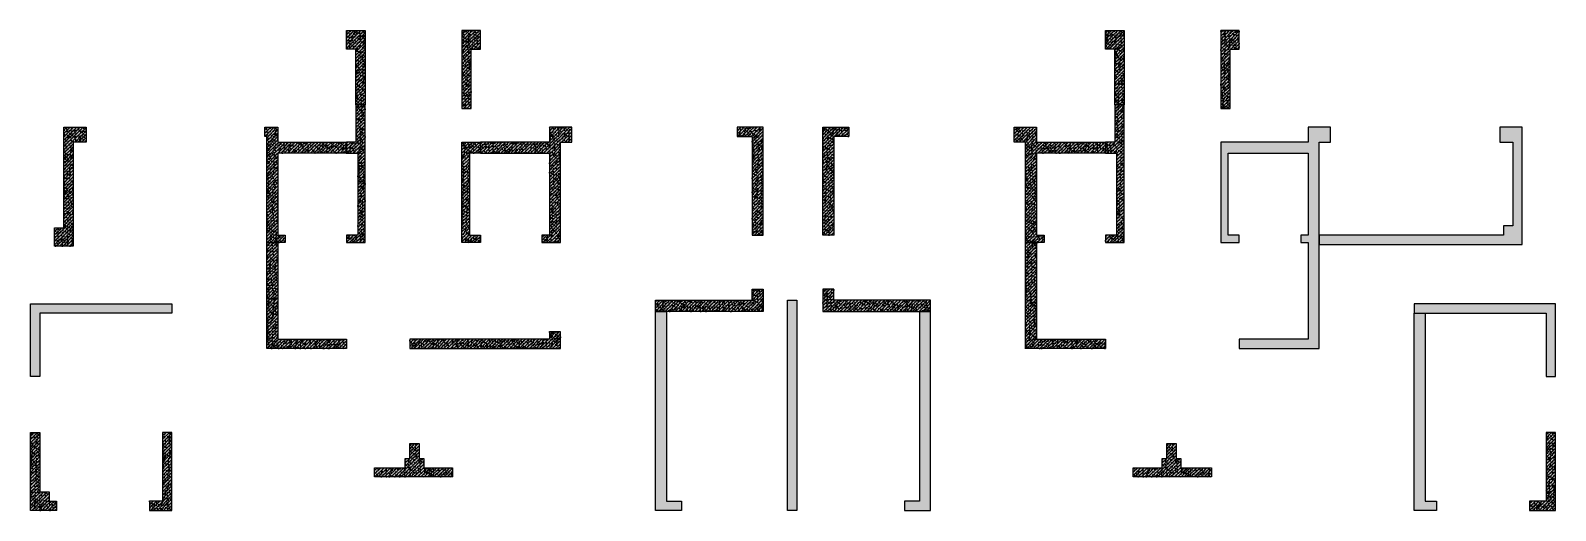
# Model space of a CAD drawing. Extents: x -100030 to 2378000, y -30375 to 1700000.
# Drawn here: x 382145 to 423145, y 635625 to 648525 of the extents above; entities that cross this region are included whole.
import ezdxf

# ---------------------------------------------------------------- set-up
doc = ezdxf.new("R2010")
doc.units = 0
doc.header["$LTSCALE"] = 500
for name, color, linetype in [('S_WALL', 2, 'CONTINUOUS'), ('S_WALL_HACH', 30, 'CONTINUOUS'), ('S_WALL_OTHE_HACH', 33, 'CONTINUOUS')]:
    doc.layers.add(name, color=color, linetype=linetype)
pattern_1 = [(45, (0, -200000), (-44.194174, 44.194174), []), (50, (0, -200000), (179.315046, -15.688034), [18.75, -206.25]), (355, (0, -200000), (-34.687833, 188.048033), [15, -165]), (100.4514, (14.94, -200001.3), (144.627345, 172.359886), [15.935047, -175.285528]), (46.1842, (0, -199950), (266.81026, -41.379754), [28.125, -309.375]), (96.6356, (22.23, -199953.45), (233.665676, 243.52947), [23.90257, -262.92825]), (351.1842, (0, -199950), (233.66549, 243.52965), [22.5, -247.5]), (21, (25, -199962.5), (149.226763, -100.654723), [18.75, -206.25]), (326, (25, -199962.5), (60.828833, 181.28751), [15, -165]), (71.4514, (37.44, -199970.89), (210.055657, 80.632624), [15.935047, -175.285528]), (37.5, (0, -200000), (3.039964, 83.2234635), [0, -163, 0, -167.5, 0, -165.625]), (7.5, (0, -200000), (65.767384, 98.602928), [0, -95.5, 0, -159.25, 0, -63.125]), (327.5, (-55.75, -200000), (133.455609, -5.638718), [0, -62.5, 0, -195, 0, -258.75]), (317.5, (-80.75, -200000), (145.796542, 25.026246), [0, -81.25, 0, -129.5, 0, -183.75])]
pattern_2 = [(45, (0, -50000), (-44.194174, 44.194174), []), (50, (0, -50000), (179.315046, -15.688034), [18.75, -206.25]), (355, (0, -50000), (-34.687833, 188.048033), [15, -165]), (100.4514, (14.94, -50001.3), (144.627345, 172.359886), [15.935047, -175.28553]), (46.1842, (0, -49950), (266.81026, -41.379754), [28.125, -309.375]), (96.6356, (22.23, -49953.45), (233.66568, 243.52947), [23.90257, -262.92825]), (351.1842, (0, -49950), (233.66549, 243.52965), [22.5, -247.5]), (21, (25, -49962.5), (149.226763, -100.654723), [18.75, -206.25]), (326, (25, -49962.5), (60.828833, 181.28751), [15, -165]), (71.4514, (37.44, -49970.89), (210.055657, 80.632624), [15.935047, -175.28553]), (37.5, (0, -50000), (3.039964, 83.2234635), [0, -163, 0, -167.5, 0, -165.625]), (7.5, (0, -50000), (65.767384, 98.602928), [0, -95.5, 0, -159.25, 0, -63.125]), (327.5, (-55.75, -50000), (133.455609, -5.638718), [0, -62.5, 0, -195, 0, -258.75]), (317.5, (-80.75, -50000), (145.796542, 25.026246), [0, -81.25, 0, -129.5, 0, -183.75])]
pattern_3 = [(45, (200, -200000), (-44.194174, 44.194174), []), (50, (200, -200000), (179.315046, -15.688034), [18.75, -206.25]), (355, (200, -200000), (-34.687833, 188.048033), [15, -165]), (100.4514, (214.94, -200001.3), (144.627345, 172.359886), [15.935047, -175.285528]), (46.1842, (200, -199950), (266.81026, -41.379754), [28.125, -309.375]), (96.6356, (222.23, -199953.45), (233.665676, 243.52947), [23.90257, -262.92825]), (351.1842, (200, -199950), (233.66549, 243.52965), [22.5, -247.5]), (21, (225, -199962.5), (149.226763, -100.654723), [18.75, -206.25]), (326, (225, -199962.5), (60.828833, 181.28751), [15, -165]), (71.4514, (237.44, -199970.89), (210.055657, 80.632624), [15.935047, -175.285528]), (37.5, (200, -200000), (3.039964, 83.2234635), [0, -163, 0, -167.5, 0, -165.625]), (7.5, (200, -200000), (65.767384, 98.602928), [0, -95.5, 0, -159.25, 0, -63.125]), (327.5, (144.25, -200000), (133.455609, -5.638718), [0, -62.5, 0, -195, 0, -258.75]), (317.5, (119.25, -200000), (145.796542, 25.026246), [0, -81.25, 0, -129.5, 0, -183.75])]
pattern_4 = [(45, (200, -50000), (-44.194174, 44.194174), []), (50, (200, -50000), (179.315046, -15.688034), [18.75, -206.25]), (355, (200, -50000), (-34.687833, 188.048033), [15, -165]), (100.4514, (214.94, -50001.3), (144.627345, 172.359886), [15.935047, -175.28553]), (46.1842, (200, -49950), (266.81026, -41.379754), [28.125, -309.375]), (96.6356, (222.23, -49953.45), (233.66568, 243.52947), [23.90257, -262.92825]), (351.1842, (200, -49950), (233.66549, 243.52965), [22.5, -247.5]), (21, (225, -49962.5), (149.226763, -100.654723), [18.75, -206.25]), (326, (225, -49962.5), (60.828833, 181.28751), [15, -165]), (71.4514, (237.44, -49970.89), (210.055657, 80.632624), [15.935047, -175.28553]), (37.5, (200, -50000), (3.039964, 83.2234635), [0, -163, 0, -167.5, 0, -165.625]), (7.5, (200, -50000), (65.767384, 98.602928), [0, -95.5, 0, -159.25, 0, -63.125]), (327.5, (144.25, -50000), (133.455609, -5.638718), [0, -62.5, 0, -195, 0, -258.75]), (317.5, (119.25, -50000), (145.796542, 25.026246), [0, -81.25, 0, -129.5, 0, -183.75])]

msp = doc.modelspace()

# ---------------------------------------------------------------- hatches: boundary and pattern name
at = {"layer": 'S_WALL_HACH'}
h = msp.add_hatch(color=256, dxfattribs=at)
h.dxf.hatch_style = 1
h.paths.add_polyline_path([(391145, 648325), (391145, 648325), (391145, 646525), (390895, 646525), (390895, 648025), (390645, 648025), (390645, 648525), (391145, 648525), (391145, 648325)])
h = msp.add_hatch(color=256, dxfattribs=at)
h.dxf.hatch_style = 1
h.paths.add_polyline_path([(393745, 648325), (393745, 646425), (393995, 646425), (393995, 648025), (394245, 648025), (394245, 648525), (393745, 648525), (393745, 648325)])
h = msp.add_hatch(color=256, dxfattribs=at)
h.dxf.hatch_style = 1
h.paths.add_polyline_path([(411545, 648325), (411545, 646525), (411295, 646525), (411295, 648025), (411045, 648025), (411045, 648525), (411545, 648525), (411545, 648525), (411545, 648325)])
h = msp.add_hatch(color=256, dxfattribs=at)
h.dxf.hatch_style = 1
h.paths.add_polyline_path([(414145, 648325), (414145, 648325), (414145, 646425), (414395, 646425), (414395, 648025), (414645, 648025), (414645, 648525), (414145, 648525), (414145, 648325)])
h = msp.add_hatch(color=256, dxfattribs=at)
h.dxf.hatch_style = 1
h.paths.add_polyline_path([(390945, 643025), (390645, 643025), (390645, 642825), (391145, 642825), (391145, 646525), (390895, 646525), (390895, 645525), (390645, 645525), (390645, 645225), (390945, 645225)])
h = msp.add_hatch(color=256, dxfattribs=at)
h.dxf.hatch_style = 1
h.paths.add_polyline_path([(411345, 643025), (411045, 643025), (411045, 642825), (411545, 642825), (411545, 646525), (411295, 646525), (411295, 645525), (411045, 645525), (411045, 645225), (411345, 645225)])
h = msp.add_hatch(color=256, dxfattribs=at)
h.dxf.hatch_style = 1
h.paths.add_polyline_path([(383645, 645675), (383645, 645525), (383295, 645525), (383295, 642725), (383045, 642725), (382795, 642725), (382795, 643225), (383045, 643225), (383045, 645925), (383645, 645925)])
h = msp.add_hatch(color=256, dxfattribs=at)
h.dxf.hatch_style = 1
h.paths.add_polyline_path([(388795, 645525), (390645, 645525), (390645, 645225), (388795, 645225), (388795, 643025), (388995, 643025), (388995, 642825), (388495, 642825), (388495, 645675), (388445, 645675), (388445, 645925), (388795, 645925)])
h = msp.add_hatch(color=256, dxfattribs=at)
h.dxf.hatch_style = 1
h.paths.add_polyline_path([(396695, 645925), (396095, 645925), (396095, 645525), (394245, 645525), (394245, 645225), (396095, 645225), (396095, 643025), (395895, 643025), (395895, 642825), (396395, 642825), (396395, 645525), (396695, 645525), (396695, 645675)])
h = msp.add_hatch(color=256, dxfattribs=at)
h.dxf.hatch_style = 1
h.paths.add_polyline_path([(401145, 645675), (401545, 645675), (401545, 643025), (401845, 643025), (401845, 645925), (401145, 645925)])
h = msp.add_hatch(color=256, dxfattribs=at)
h.dxf.hatch_style = 1
h.paths.add_polyline_path([(404145, 645675), (403745, 645675), (403745, 643025), (403445, 643025), (403445, 645925), (404145, 645925)])
h = msp.add_hatch(color=256, dxfattribs=at)
h.dxf.hatch_style = 1
h.paths.add_polyline_path([(408595, 645925), (409195, 645925), (409195, 645525), (411045, 645525), (411045, 645225), (409195, 645225), (409195, 643025), (409395, 643025), (409395, 642825), (408895, 642825), (408895, 645525), (408595, 645525)])
h = msp.add_hatch(color=256, dxfattribs=at)
h.dxf.hatch_style = 1
h.paths.add_polyline_path([(414645, 640225), (414645, 639975), (416795, 639975), (416795, 645525), (417095, 645525), (417095, 645925), (416495, 645925), (416495, 645525), (414145, 645525), (414145, 642825), (414645, 642825), (414645, 643025), (414345, 643025), (414345, 645225), (416495, 645225), (416495, 643025), (416295, 643025), (416295, 642825), (416495, 642825), (416495, 640225)])
h = msp.add_hatch(color=256, dxfattribs=at)
h.dxf.hatch_style = 1
h.paths.add_polyline_path([(421645, 645675), (421645, 645525), (421995, 645525), (421995, 643275), (421745, 643275), (421745, 643025), (416795, 643025), (416795, 642775), (421745, 642775), (421995, 642775), (422245, 642775), (422245, 645925), (421645, 645925)])
h = msp.add_hatch(color=256, dxfattribs=at)
h.dxf.hatch_style = 1
h.paths.add_polyline_path([(393945, 643025), (394245, 643025), (394245, 642825), (393745, 642825), (393745, 645525), (393945, 645525), (394245, 645525), (394245, 645225), (393945, 645225)])
h = msp.add_hatch(color=256, dxfattribs=at)
h.dxf.hatch_style = 1
h.paths.add_polyline_path([(388795, 642825), (388795, 640225), (390645, 640225), (390645, 639975), (388495, 639975), (388495, 642825)])
h = msp.add_hatch(color=256, dxfattribs=at)
h.dxf.hatch_style = 1
h.paths.add_polyline_path([(409195, 642825), (409195, 640225), (411045, 640225), (411045, 639975), (408895, 639975), (408895, 642825)])
h = msp.add_hatch(color=256, dxfattribs=at)
h.dxf.hatch_style = 1
h.paths.add_polyline_path([(399145, 641275), (399145, 641275), (401545, 641275), (401545, 641575), (401845, 641575), (401845, 641275), (401845, 640975), (400495, 640975), (400495, 640975), (400245, 640975), (398945, 640975), (398945, 641275)])
h = msp.add_hatch(color=256, dxfattribs=at)
h.dxf.hatch_style = 1
h.paths.add_polyline_path([(402495, 641275), (402745, 641275), (402745, 635625), (402495, 635625)])
h = msp.add_hatch(color=256, dxfattribs=at)
h.dxf.hatch_style = 1
h.paths.add_polyline_path([(406145, 641275), (406145, 641275), (403745, 641275), (403745, 641575), (403445, 641575), (403445, 641275), (403445, 640975), (404795, 640975), (404795, 640975), (405045, 640975), (406345, 640975), (406345, 641275)])
h = msp.add_hatch(color=256, dxfattribs=at)
h.dxf.hatch_style = 1
h.paths.add_polyline_path([(382145, 641175), (382395, 641175), (385945, 641175), (385945, 640925), (382395, 640925), (382395, 639225), (382145, 639225)])
h = msp.add_hatch(color=256, dxfattribs=at)
h.dxf.hatch_style = 1
h.paths.add_polyline_path([(398945, 640975), (399245, 640975), (399245, 635875), (399645, 635875), (399645, 635625), (398945, 635625), (398945, 636525)])
h = msp.add_hatch(color=256, dxfattribs=at)
h.dxf.hatch_style = 1
h.paths.add_polyline_path([(406345, 640975), (406045, 640975), (406045, 635875), (405645, 635875), (405645, 635625), (406345, 635625), (406345, 636525)])
h = msp.add_hatch(color=256, dxfattribs=at)
h.dxf.hatch_style = 1
h.paths.add_polyline_path([(423145, 641175), (422895, 641175), (419345, 641175), (419345, 640925), (422895, 640925), (422895, 639225), (423145, 639225)])
h = msp.add_hatch(color=256, dxfattribs=at)
h.dxf.hatch_style = 1
h.paths.add_polyline_path([(419345, 640925), (419645, 640925), (419645, 635875), (419945, 635875), (419945, 635625), (419345, 635625), (419345, 636525)])
h = msp.add_hatch(color=256, dxfattribs=at)
h.dxf.hatch_style = 1
h.paths.add_polyline_path([(396095, 640425), (396095, 640225), (392345, 640225), (392345, 639975), (396395, 639975), (396395, 640425)])
h = msp.add_hatch(color=256, dxfattribs=at)
h.dxf.hatch_style = 1
h.paths.add_polyline_path([(382145, 637725), (382395, 637725), (382395, 636124), (382645, 636124), (382645, 635875), (382845, 635875), (382845, 635625), (382345, 635625), (382145, 635625)])
h = msp.add_hatch(color=256, dxfattribs=at)
h.dxf.hatch_style = 1
h.paths.add_polyline_path([(385945, 637725), (385695, 637725), (385695, 635875), (385345, 635875), (385345, 635625), (385945, 635625), (385945, 636525)])
h = msp.add_hatch(color=256, dxfattribs=at)
h.dxf.hatch_style = 1
h.paths.add_polyline_path([(423145, 637725), (422895, 637725), (422895, 635875), (422445, 635875), (422445, 635625), (422945, 635625), (423145, 635625)])
h = msp.add_hatch(color=256, dxfattribs=at)
h.dxf.hatch_style = 1
h.paths.add_polyline_path([(391395, 636775), (392220, 636775), (392220, 637025), (392345, 637025), (392345, 637425), (392595, 637425), (392595, 637025), (392720, 637025), (392720, 636775), (393495, 636775), (393495, 636525), (391395, 636525)])
h = msp.add_hatch(color=256, dxfattribs=at)
h.dxf.hatch_style = 1
h.paths.add_polyline_path([(411795, 636775), (412570, 636775), (412570, 637025), (412695, 637025), (412695, 637425), (412945, 637425), (412945, 637025), (413070, 637025), (413070, 636775), (413895, 636775), (413895, 636525), (411795, 636525)])
at = {"layer": 'S_WALL_OTHE_HACH'}
h = msp.add_hatch(dxfattribs=at)
h.set_pattern_fill('钢筋混凝土', color=256, scale=25)
h.set_pattern_definition(pattern_1)
h.paths.add_polyline_path([(391145, 648325), (391145, 648325), (391145, 646525), (390895, 646525), (390895, 648025), (390645, 648025), (390645, 648525), (391145, 648525), (391145, 648325)])
h = msp.add_hatch(dxfattribs=at)
h.set_pattern_fill('钢筋混凝土', color=256, scale=25)
h.set_pattern_definition(pattern_1)
h.paths.add_polyline_path([(393745, 648325), (393745, 646425), (393995, 646425), (393995, 648025), (394245, 648025), (394245, 648525), (393745, 648525), (393745, 648325)])
h = msp.add_hatch(dxfattribs=at)
h.set_pattern_fill('钢筋混凝土', color=256, scale=25)
h.set_pattern_definition(pattern_3)
h.paths.add_polyline_path([(411545, 648325), (411545, 646525), (411295, 646525), (411295, 648025), (411045, 648025), (411045, 648525), (411545, 648525), (411545, 648525), (411545, 648325)])
h = msp.add_hatch(dxfattribs=at)
h.set_pattern_fill('钢筋混凝土', color=256, scale=25)
h.set_pattern_definition(pattern_3)
h.paths.add_polyline_path([(414145, 648325), (414145, 648325), (414145, 646425), (414395, 646425), (414395, 648025), (414645, 648025), (414645, 648525), (414145, 648525), (414145, 648325)])
h = msp.add_hatch(dxfattribs=at)
h.set_pattern_fill('钢筋混凝土', color=256, scale=25)
h.set_pattern_definition(pattern_1)
h.paths.add_polyline_path([(390945, 643025), (390645, 643025), (390645, 642825), (391145, 642825), (391145, 646525), (390895, 646525), (390895, 645525), (390645, 645525), (390645, 645225), (390945, 645225)])
h = msp.add_hatch(dxfattribs=at)
h.set_pattern_fill('钢筋混凝土', color=256, scale=25)
h.set_pattern_definition(pattern_3)
h.paths.add_polyline_path([(411345, 643025), (411045, 643025), (411045, 642825), (411545, 642825), (411545, 646525), (411295, 646525), (411295, 645525), (411045, 645525), (411045, 645225), (411345, 645225)])
h = msp.add_hatch(dxfattribs=at)
h.set_pattern_fill('钢筋混凝土', color=256, scale=25)
h.set_pattern_definition(pattern_1)
h.paths.add_polyline_path([(383645, 645675), (383645, 645525), (383295, 645525), (383295, 642725), (383045, 642725), (382795, 642725), (382795, 643225), (383045, 643225), (383045, 645925), (383645, 645925)])
h = msp.add_hatch(dxfattribs=at)
h.set_pattern_fill('钢筋混凝土', color=256, scale=25)
h.set_pattern_definition(pattern_1)
h.paths.add_polyline_path([(388795, 645525), (390645, 645525), (390645, 645225), (388795, 645225), (388795, 643025), (388995, 643025), (388995, 642825), (388495, 642825), (388495, 645675), (388445, 645675), (388445, 645925), (388795, 645925)])
h = msp.add_hatch(dxfattribs=at)
h.set_pattern_fill('钢筋混凝土', color=256, scale=25)
h.set_pattern_definition(pattern_2)
h.paths.add_polyline_path([(396695, 645925), (396095, 645925), (396095, 645525), (394245, 645525), (394245, 645225), (396095, 645225), (396095, 643025), (395895, 643025), (395895, 642825), (396395, 642825), (396395, 645525), (396695, 645525), (396695, 645675)])
h = msp.add_hatch(dxfattribs=at)
h.set_pattern_fill('钢筋混凝土', color=256, scale=25)
h.set_pattern_definition(pattern_1)
h.paths.add_polyline_path([(401145, 645675), (401545, 645675), (401545, 643025), (401845, 643025), (401845, 645925), (401145, 645925)])
h = msp.add_hatch(dxfattribs=at)
h.set_pattern_fill('钢筋混凝土', color=256, scale=25)
h.set_pattern_definition(pattern_3)
h.paths.add_polyline_path([(404145, 645675), (403745, 645675), (403745, 643025), (403445, 643025), (403445, 645925), (404145, 645925)])
h = msp.add_hatch(dxfattribs=at)
h.set_pattern_fill('钢筋混凝土', color=256, scale=25)
h.set_pattern_definition(pattern_4)
h.paths.add_polyline_path([(408595, 645925), (409195, 645925), (409195, 645525), (411045, 645525), (411045, 645225), (409195, 645225), (409195, 643025), (409395, 643025), (409395, 642825), (408895, 642825), (408895, 645525), (408595, 645525)])
h = msp.add_hatch(dxfattribs=at)
h.set_pattern_fill('钢筋混凝土', color=256, scale=25)
h.set_pattern_definition([(45, (200, 0), (-44.194174, 44.194174), []), (50, (200, 0), (179.315046, -15.688034), [18.75, -206.25]), (355, (200, 0), (-34.687833, 188.048033), [15, -165]), (100.4514, (214.94, -1.3), (144.627345, 172.359886), [15.935047, -175.28553]), (46.1842, (200, 50), (266.81026, -41.379754), [28.125, -309.375]), (96.6356, (222.23, 46.55), (233.66568, 243.52947), [23.90257, -262.92825]), (351.1842, (200, 50), (233.66549, 243.52965), [22.5, -247.5]), (21, (225, 37.5), (149.226763, -100.654723), [18.75, -206.25]), (326, (225, 37.5), (60.828833, 181.28751), [15, -165]), (71.4514, (237.44, 29.11), (210.055657, 80.632624), [15.935047, -175.28553]), (37.5, (200, 0), (3.039964, 83.2234635), [0, -163, 0, -167.5, 0, -165.625]), (7.5, (200, 0), (65.767384, 98.602928), [0, -95.5, 0, -159.25, 0, -63.125]), (327.5, (144.25, 0), (133.455609, -5.638718), [0, -62.5, 0, -195, 0, -258.75]), (317.5, (119.25, 0), (145.796542, 25.026246), [0, -81.25, 0, -129.5, 0, -183.75])])
h.paths.add_polyline_path([(414645, 640225), (414645, 639975), (416795, 639975), (416795, 645525), (417095, 645525), (417095, 645925), (416495, 645925), (416495, 645525), (414145, 645525), (414145, 642825), (414645, 642825), (414645, 643025), (414345, 643025), (414345, 645225), (416495, 645225), (416495, 643025), (416295, 643025), (416295, 642825), (416495, 642825), (416495, 640225)])
h = msp.add_hatch(dxfattribs=at)
h.set_pattern_fill('钢筋混凝土', color=256, scale=25)
h.set_pattern_definition(pattern_3)
h.paths.add_polyline_path([(421645, 645675), (421645, 645525), (421995, 645525), (421995, 643275), (421745, 643275), (421745, 643025), (416795, 643025), (416795, 642775), (421745, 642775), (421995, 642775), (422245, 642775), (422245, 645925), (421645, 645925)])
h = msp.add_hatch(dxfattribs=at)
h.set_pattern_fill('钢筋混凝土', color=256, scale=25)
h.set_pattern_definition(pattern_1)
h.paths.add_polyline_path([(393945, 643025), (394245, 643025), (394245, 642825), (393745, 642825), (393745, 645525), (393945, 645525), (394245, 645525), (394245, 645225), (393945, 645225)])
h = msp.add_hatch(dxfattribs=at)
h.set_pattern_fill('钢筋混凝土', color=256, scale=25)
h.set_pattern_definition(pattern_1)
h.paths.add_polyline_path([(388795, 642825), (388795, 640225), (390645, 640225), (390645, 639975), (388495, 639975), (388495, 642825)])
h = msp.add_hatch(dxfattribs=at)
h.set_pattern_fill('钢筋混凝土', color=256, scale=25)
h.set_pattern_definition(pattern_3)
h.paths.add_polyline_path([(409195, 642825), (409195, 640225), (411045, 640225), (411045, 639975), (408895, 639975), (408895, 642825)])
h = msp.add_hatch(dxfattribs=at)
h.set_pattern_fill('钢筋混凝土', color=256, scale=25)
h.set_pattern_definition(pattern_1)
h.paths.add_polyline_path([(399145, 641275), (399145, 641275), (401545, 641275), (401545, 641575), (401845, 641575), (401845, 641275), (401845, 640975), (400495, 640975), (400495, 640975), (400245, 640975), (398945, 640975), (398945, 641275)])
h = msp.add_hatch(dxfattribs=at)
h.set_pattern_fill('钢筋混凝土', color=256, scale=25)
h.set_pattern_definition([(45, (100, 0), (-44.194174, 44.194174), []), (50, (100, 0), (179.315046, -15.688034), [18.75, -206.25]), (355, (100, 0), (-34.687833, 188.048033), [15, -165]), (100.4514, (114.94, -1.3), (144.627345, 172.359886), [15.935047, -175.28553]), (46.1842, (100, 50), (266.81026, -41.379754), [28.125, -309.375]), (96.6356, (122.23, 46.55), (233.66568, 243.52947), [23.90257, -262.92825]), (351.1842, (100, 50), (233.66549, 243.52965), [22.5, -247.5]), (21, (125, 37.5), (149.226763, -100.654723), [18.75, -206.25]), (326, (125, 37.5), (60.828833, 181.28751), [15, -165]), (71.4514, (137.44, 29.11), (210.055657, 80.632624), [15.935047, -175.28553]), (37.5, (100, 0), (3.039964, 83.2234635), [0, -163, 0, -167.5, 0, -165.625]), (7.5, (100, 0), (65.767384, 98.602928), [0, -95.5, 0, -159.25, 0, -63.125]), (327.5, (44.25, 0), (133.455609, -5.638718), [0, -62.5, 0, -195, 0, -258.75]), (317.5, (19.25, 0), (145.796542, 25.026246), [0, -81.25, 0, -129.5, 0, -183.75])])
h.paths.add_polyline_path([(402495, 641275), (402745, 641275), (402745, 635625), (402495, 635625)])
h = msp.add_hatch(dxfattribs=at)
h.set_pattern_fill('钢筋混凝土', color=256, scale=25)
h.set_pattern_definition(pattern_3)
h.paths.add_polyline_path([(406145, 641275), (406145, 641275), (403745, 641275), (403745, 641575), (403445, 641575), (403445, 641275), (403445, 640975), (404795, 640975), (404795, 640975), (405045, 640975), (406345, 640975), (406345, 641275)])
h = msp.add_hatch(dxfattribs=at)
h.set_pattern_fill('钢筋混凝土', color=256, scale=25)
h.set_pattern_definition(pattern_1)
h.paths.add_polyline_path([(382145, 641175), (382395, 641175), (385945, 641175), (385945, 640925), (382395, 640925), (382395, 639225), (382145, 639225)])
h = msp.add_hatch(dxfattribs=at)
h.set_pattern_fill('钢筋混凝土', color=256, scale=25)
h.set_pattern_definition(pattern_1)
h.paths.add_polyline_path([(398945, 640975), (399245, 640975), (399245, 635875), (399645, 635875), (399645, 635625), (398945, 635625), (398945, 636525)])
h = msp.add_hatch(dxfattribs=at)
h.set_pattern_fill('钢筋混凝土', color=256, scale=25)
h.set_pattern_definition(pattern_3)
h.paths.add_polyline_path([(406345, 640975), (406045, 640975), (406045, 635875), (405645, 635875), (405645, 635625), (406345, 635625), (406345, 636525)])
h = msp.add_hatch(dxfattribs=at)
h.set_pattern_fill('钢筋混凝土', color=256, scale=25)
h.set_pattern_definition(pattern_3)
h.paths.add_polyline_path([(423145, 641175), (422895, 641175), (419345, 641175), (419345, 640925), (422895, 640925), (422895, 639225), (423145, 639225)])
h = msp.add_hatch(dxfattribs=at)
h.set_pattern_fill('钢筋混凝土', color=256, scale=25)
h.set_pattern_definition(pattern_4)
h.paths.add_polyline_path([(419345, 640925), (419645, 640925), (419645, 635875), (419945, 635875), (419945, 635625), (419345, 635625), (419345, 636525)])
h = msp.add_hatch(dxfattribs=at)
h.set_pattern_fill('钢筋混凝土', color=256, scale=25)
h.set_pattern_definition(pattern_1)
h.paths.add_polyline_path([(396095, 640425), (396095, 640225), (392345, 640225), (392345, 639975), (396395, 639975), (396395, 640425)])
h = msp.add_hatch(dxfattribs=at)
h.set_pattern_fill('钢筋混凝土', color=256, scale=25)
h.set_pattern_definition([(45, (-100, -200000), (-44.194174, 44.194174), []), (50, (-100, -200000), (179.315046, -15.688034), [18.75, -206.25]), (355, (-100, -200000), (-34.687833, 188.048033), [15, -165]), (100.4514, (-85.06, -200001.3), (144.627345, 172.359886), [15.935047, -175.285528]), (46.1842, (-100, -199950), (266.81026, -41.379754), [28.125, -309.375]), (96.6356, (-77.77, -199953.45), (233.66568, 243.52947), [23.90257, -262.92825]), (351.1842, (-100, -199950), (233.66549, 243.52965), [22.5, -247.5]), (21, (-75, -199962.5), (149.226763, -100.654723), [18.75, -206.25]), (326, (-75, -199962.5), (60.828833, 181.28751), [15, -165]), (71.4514, (-62.56, -199970.89), (210.055657, 80.632624), [15.935047, -175.285528]), (37.5, (-100, -200000), (3.039964, 83.2234635), [0, -163, 0, -167.5, 0, -165.625]), (7.5, (-100, -200000), (65.767384, 98.602928), [0, -95.5, 0, -159.25, 0, -63.125]), (327.5, (-155.75, -200000), (133.455609, -5.638718), [0, -62.5, 0, -195, 0, -258.75]), (317.5, (-180.75, -200000), (145.796542, 25.026246), [0, -81.25, 0, -129.5, 0, -183.75])])
h.paths.add_polyline_path([(382145, 637725), (382395, 637725), (382395, 636124), (382645, 636124), (382645, 635875), (382845, 635875), (382845, 635625), (382345, 635625), (382145, 635625)])
h = msp.add_hatch(dxfattribs=at)
h.set_pattern_fill('钢筋混凝土', color=256, scale=25)
h.set_pattern_definition(pattern_2)
h.paths.add_polyline_path([(385945, 637725), (385695, 637725), (385695, 635875), (385345, 635875), (385345, 635625), (385945, 635625), (385945, 636525)])
h = msp.add_hatch(dxfattribs=at)
h.set_pattern_fill('钢筋混凝土', color=256, scale=25)
h.set_pattern_definition([(45, (300, -200000), (-44.194174, 44.194174), []), (50, (300, -200000), (179.315046, -15.688034), [18.75, -206.25]), (355, (300, -200000), (-34.687833, 188.048033), [15, -165]), (100.4514, (314.94, -200001.3), (144.627345, 172.359886), [15.935047, -175.285528]), (46.1842, (300, -199950), (266.81026, -41.379754), [28.125, -309.375]), (96.6356, (322.23, -199953.45), (233.665676, 243.52947), [23.90257, -262.92825]), (351.1842, (300, -199950), (233.66549, 243.52965), [22.5, -247.5]), (21, (325, -199962.5), (149.226763, -100.654723), [18.75, -206.25]), (326, (325, -199962.5), (60.828833, 181.28751), [15, -165]), (71.4514, (337.44, -199970.89), (210.055657, 80.632624), [15.935047, -175.285528]), (37.5, (300, -200000), (3.039964, 83.2234635), [0, -163, 0, -167.5, 0, -165.625]), (7.5, (300, -200000), (65.767384, 98.602928), [0, -95.5, 0, -159.25, 0, -63.125]), (327.5, (244.25, -200000), (133.455609, -5.638718), [0, -62.5, 0, -195, 0, -258.75]), (317.5, (219.25, -200000), (145.796542, 25.026246), [0, -81.25, 0, -129.5, 0, -183.75])])
h.paths.add_polyline_path([(423145, 637725), (422895, 637725), (422895, 635875), (422445, 635875), (422445, 635625), (422945, 635625), (423145, 635625)])
h = msp.add_hatch(dxfattribs=at)
h.set_pattern_fill('钢筋混凝土', color=256, scale=25)
h.set_pattern_definition(pattern_1)
h.paths.add_polyline_path([(391395, 636775), (392220, 636775), (392220, 637025), (392345, 637025), (392345, 637425), (392595, 637425), (392595, 637025), (392720, 637025), (392720, 636775), (393495, 636775), (393495, 636525), (391395, 636525)])
h = msp.add_hatch(dxfattribs=at)
h.set_pattern_fill('钢筋混凝土', color=256, scale=25)
h.set_pattern_definition([(45, (20349.996, -200000), (-44.194174, 44.194174), []), (50, (20350, -200000), (179.315046, -15.688034), [18.75, -206.25]), (355, (20350, -200000), (-34.687833, 188.048033), [15, -165]), (100.4514, (20364.94, -200001.3), (144.627345, 172.359886), [15.935047, -175.285528]), (46.1842, (20350, -199950), (266.81026, -41.379754), [28.125, -309.375]), (96.6356, (20372.23, -199953.45), (233.66568, 243.52947), [23.90257, -262.92825]), (351.1842, (20350, -199950), (233.66549, 243.52965), [22.5, -247.5]), (21, (20375, -199962.5), (149.226763, -100.654723), [18.75, -206.25]), (326, (20375, -199962.5), (60.828833, 181.28751), [15, -165]), (71.4514, (20387.43, -199970.89), (210.055657, 80.632624), [15.935047, -175.285528]), (37.5, (20349.996, -200000), (3.039964, 83.2234635), [0, -163, 0, -167.5, 0, -165.625]), (7.5, (20350, -200000), (65.767384, 98.602928), [0, -95.5, 0, -159.25, 0, -63.125]), (327.5, (20294.246, -200000), (133.455609, -5.638718), [0, -62.5, 0, -195, 0, -258.75]), (317.5, (20269.25, -200000), (145.796542, 25.026246), [0, -81.25, 0, -129.5, 0, -183.75])])
h.paths.add_polyline_path([(411795, 636775), (412570, 636775), (412570, 637025), (412695, 637025), (412695, 637425), (412945, 637425), (412945, 637025), (413070, 637025), (413070, 636775), (413895, 636775), (413895, 636525), (411795, 636525)])

# ---------------------------------------------------------------- linework, layer by layer
at = {"layer": 'S_WALL'}
for points in [[(391145, 648325), (391145, 648325), (391145, 646525), (390895, 646525), (390895, 648025), (390645, 648025), (390645, 648525), (391145, 648525), (391145, 648525), (391145, 648325)], [(393745, 648325), (393745, 648325), (393745, 646425), (393995, 646425), (393995, 648025), (394245, 648025), (394245, 648525), (393745, 648525), (393745, 648525), (393745, 648325)], [(411545, 648325), (411545, 648325), (411545, 646525), (411295, 646525), (411295, 648025), (411045, 648025), (411045, 648525), (411545, 648525), (411545, 648525), (411545, 648325)], [(414145, 648325), (414145, 648325), (414145, 646425), (414395, 646425), (414395, 648025), (414645, 648025), (414645, 648525), (414145, 648525), (414145, 648525), (414145, 648325)], [(390945, 643025), (390645, 643025), (390645, 642825), (391145, 642825), (391145, 646525), (390895, 646525), (390895, 645525), (390645, 645525), (390645, 645225), (390945, 645225)], [(411345, 643025), (411045, 643025), (411045, 642825), (411545, 642825), (411545, 646525), (411295, 646525), (411295, 645525), (411045, 645525), (411045, 645225), (411345, 645225)], [(383645, 645675), (383645, 645675), (383645, 645525), (383295, 645525), (383295, 642725), (383045, 642725), (382795, 642725), (382795, 643225), (383045, 643225), (383045, 645925), (383645, 645925)], [(396695, 645925), (396095, 645925), (396095, 645525), (394245, 645525), (394245, 645225), (396095, 645225), (396095, 643025), (395895, 643025), (395895, 642825), (396395, 642825), (396395, 645525), (396695, 645525), (396695, 645675)], [(401145, 645675), (401545, 645675), (401545, 643025), (401845, 643025), (401845, 645925), (401145, 645925)], [(404145, 645675), (403745, 645675), (403745, 643025), (403445, 643025), (403445, 645925), (404145, 645925)], [(408595, 645925), (409195, 645925), (409195, 645525), (411045, 645525), (411045, 645225), (409195, 645225), (409195, 643025), (409395, 643025), (409395, 642825), (408895, 642825), (408895, 645525), (408595, 645525)], [(421645, 645675), (421645, 645675), (421645, 645525), (421995, 645525), (421995, 643275), (421745, 643275), (421745, 643025), (416795, 643025), (416795, 642775), (421745, 642775), (421995, 642775), (422245, 642775), (422245, 645925), (421645, 645925)], [(393945, 643025), (394245, 643025), (394245, 642825), (393745, 642825), (393745, 645525), (393945, 645525), (394245, 645525), (394245, 645225), (393945, 645225)], [(388795, 642825), (388795, 640225), (390645, 640225), (390645, 639975), (388495, 639975), (388495, 642825)], [(409195, 642825), (409195, 640225), (411045, 640225), (411045, 639975), (408895, 639975), (408895, 642825)], [(399145, 641275), (399145, 641275), (401545, 641275), (401545, 641575), (401845, 641575), (401845, 641275), (401845, 640975), (400495, 640975), (400495, 640975), (400245, 640975), (400245, 640975), (398945, 640975), (398945, 641275)], [(406145, 641275), (406145, 641275), (403745, 641275), (403745, 641575), (403445, 641575), (403445, 641275), (403445, 640975), (404795, 640975), (404795, 640975), (405045, 640975), (405045, 640975), (406345, 640975), (406345, 641275)], [(382145, 641175), (382395, 641175), (385945, 641175), (385945, 640925), (382395, 640925), (382395, 639225), (382145, 639225)], [(423145, 641175), (422895, 641175), (419345, 641175), (419345, 640925), (422895, 640925), (422895, 639225), (423145, 639225)], [(396095, 640425), (396095, 640225), (392345, 640225), (392345, 639975), (396395, 639975), (396395, 640425)], [(382145, 637725), (382395, 637725), (382395, 636124), (382645, 636124), (382645, 635875), (382845, 635875), (382845, 635625), (382345, 635625), (382145, 635625)], [(423145, 637725), (422895, 637725), (422895, 635875), (422445, 635875), (422445, 635625), (422945, 635625), (423145, 635625)], [(391395, 636775), (392220, 636775), (392220, 637025), (392345, 637025), (392345, 637425), (392595, 637425), (392595, 637025), (392720, 637025), (392720, 636775), (393495, 636775), (393495, 636525), (391395, 636525)]]:
    msp.add_lwpolyline(points, close=True, dxfattribs=at)
for points in [[(388795, 645525), (390645, 645525), (390645, 645225), (388795, 645225), (388795, 643025), (388995, 643025), (388995, 642825), (388495, 642825), (388495, 645675), (388445, 645675), (388445, 645925), (388795, 645925), (388795, 645525)], [(414645, 640225), (414645, 639975), (416795, 639975), (416795, 645525), (417095, 645525), (417095, 645925), (416495, 645925), (416495, 645525), (414145, 645525), (414145, 642825), (414645, 642825), (414645, 643025), (414345, 643025), (414345, 645225), (416495, 645225), (416495, 643025), (416295, 643025), (416295, 642825), (416495, 642825), (416495, 640225), (414645, 640225)], [(398945, 640975), (399245, 640975), (399245, 635875), (399645, 635875), (399645, 635625), (398945, 635625), (398945, 636525), (398945, 636525), (398945, 640975)], [(406345, 640975), (406045, 640975), (406045, 635875), (405645, 635875), (405645, 635625), (406345, 635625), (406345, 636525), (406345, 636525), (406345, 640975)], [(419345, 640925), (419645, 640925), (419645, 635875), (419945, 635875), (419945, 635625), (419345, 635625), (419345, 636525), (419345, 636525), (419345, 640925)], [(385945, 637725), (385695, 637725), (385695, 635875), (385345, 635875), (385345, 635625), (385945, 635625), (385945, 636525), (385945, 636525), (385945, 637725)]]:
    msp.add_lwpolyline(points, dxfattribs=at)
at = {"layer": 'S_WALL', "elevation": -50}
for points in [[(402495, 641275), (402745, 641275), (402745, 635625), (402495, 635625)], [(411795, 636775), (412570, 636775), (412570, 637025), (412695, 637025), (412695, 637425), (412945, 637425), (412945, 637025), (413070, 637025), (413070, 636775), (413895, 636775), (413895, 636525), (411795, 636525)]]:
    msp.add_lwpolyline(points, close=True, dxfattribs=at)

doc.saveas('drawing.dxf')
